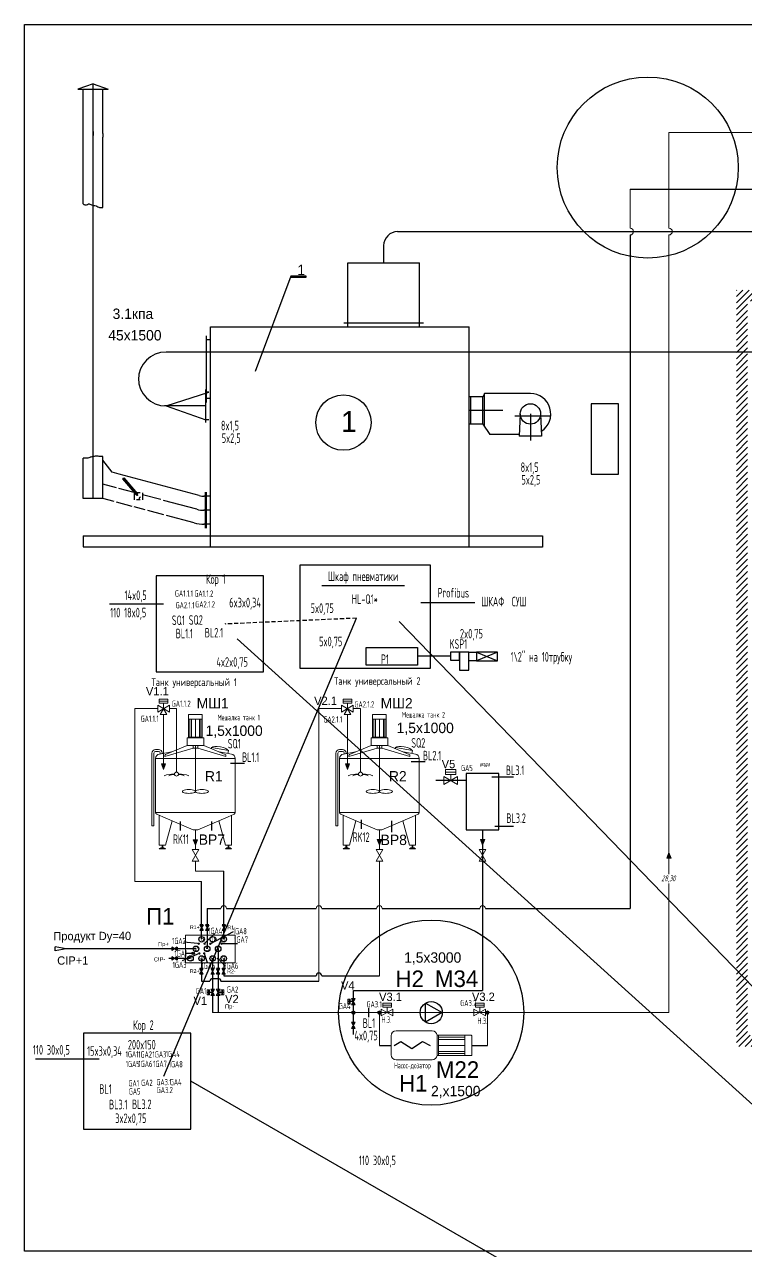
# Model space of a CAD drawing. Header units: millimetres. Extents: x 294 to 6216, y -3442 to 2720.
# Drawn here: x 294 to 1598, y -2220 to -5 of the extents above; entities that cross this region are included whole.
import ezdxf

# ---------------------------------------------------------------- set-up
doc = ezdxf.new("R2010")
doc.units = ezdxf.units.MM
doc.header["$LTSCALE"] = 15
doc.linetypes.add('HIDDENX2', pattern=[0.75, 0.5, -0.25])
for name, color, linetype in [('CIP 1', 3, 'Continuous'), ('CIP 2', 4, 'Continuous'), ('CIP2', 4, 'Continuous'), ('ШТРИХОВАЯ Х2', 7, 'HIDDENX2')]:
    doc.layers.add(name, color=color, linetype=linetype)
doc.layers.add('Продукт', color=33, linetype='Continuous', lineweight=30)
doc.styles.add('34', font='gost.shx', dxfattribs={"width": 0.75, "oblique": 15, "height": 3.5})

msp = doc.modelspace()

# ---------------------------------------------------------------- hatches: boundary and pattern name
at = {"linetype": 'Continuous'}
h = msp.add_hatch(dxfattribs=at)
h.set_pattern_fill('LINE', color=256, scale=2.5, angle=45, style=0)
h.set_pattern_definition([(45, (-886.093, -2501.575), (-5.61266, 5.61266), [])])
h.paths.add_polyline_path([(2211.383, -484.425), (1627.714, -484.425), (1627.714, -504.425), (2191.383, -504.425), (2191.383, -544.709), (2211.383, -544.622)])
h.paths.add_polyline_path([(1599.457, -504.425), (1627.714, -504.425), (1627.714, -484.425), (1579.457, -484.425), (1579.457, -596.328), (1599.457, -596.328)])
h.paths.add_polyline_path([(1599.457, -596.328), (1579.457, -596.328), (1579.457, -1850.167), (2211.383, -1850.167), (2211.383, -656.276), (2191.383, -656.276), (2191.383, -1829.911), (1599.457, -1829.911)])
at = {"lineweight": 13}
for color, points in [(7, [(541.299, -1339.914), (548.923, -1339.914), (545.111, -1350.074)]), (7, [(873.46, -1339.914), (881.084, -1339.914), (877.272, -1350.074)]), (7, [(598.949, -1476.851), (606.573, -1476.851), (602.76, -1487.011)]), (7, [(931.11, -1476.846), (938.734, -1476.846), (934.921, -1487.006)]), (7, [(1117.397, -1476.846), (1125.022, -1476.846), (1121.209, -1487.006)]), (256, [(1461.697, -1510.527), (1453.675, -1510.527), (1457.687, -1499.836)])]:
    msp.add_hatch(color=color, dxfattribs=at).paths.add_polyline_path(points)
h = msp.add_hatch(color=256)
h.dxf.hatch_style = 1
h.paths.add_polyline_path([(600.874, -1682.251, 1), (596.469, -1682.251, 1)])
h = msp.add_hatch(color=256)
h.dxf.hatch_style = 1
h.paths.add_polyline_path([(610.939, -1664.696, 1), (606.534, -1664.696, 1)])
h = msp.add_hatch(color=256)
h.dxf.hatch_style = 1
h.paths.add_polyline_path([(612.037, -1682.251, 1), (607.632, -1682.251, 1)])
h = msp.add_hatch(color=256)
h.dxf.hatch_style = 1
h.paths.add_polyline_path([(620.821, -1682.251, 1), (616.415, -1682.251, 1)])
h = msp.add_hatch(color=256)
h.dxf.hatch_style = 1
h.paths.add_polyline_path([(621.553, -1664.696, 1), (617.147, -1664.696, 1)])
h = msp.add_hatch(color=1)
h.dxf.hatch_style = 1
h.paths.add_polyline_path([(631.837, -1664.919, 1), (627.432, -1664.919, 1)])
h = msp.add_hatch(color=256)
h.dxf.hatch_style = 1
h.paths.add_polyline_path([(652.112, -1664.696, 1), (647.707, -1664.696, 1)])
h = msp.add_hatch(color=256)
h.dxf.hatch_style = 1
h.paths.add_polyline_path([(646.084, -1691.578, 1), (641.679, -1691.578, 1)])
h = msp.add_hatch(color=7, dxfattribs=at)
edge = h.paths.add_edge_path()
edge.add_arc((888.013, -1789.154), 3.268, 180, 185)
edge.add_spline(control_points=[(884.758, -1789.439), (886.925, -1789.439), (889.096, -1789.439), (891.268, -1789.439)], knot_values=[0.46190387, 0.46190387, 0.46190387, 0.46190387, 0.47149303, 0.47149303, 0.47149303, 0.47149303], degree=3, periodic=0)
edge.add_arc((888.013, -1789.154), 3.268, 355, 360)
edge.add_arc((888.013, -1789.154), 3.268, 0, 180)
edge = h.paths.add_edge_path()
edge.add_spline(control_points=[(891.268, -1789.439), (889.096, -1789.439), (886.925, -1789.439), (884.758, -1789.439)], knot_values=[0.46190387, 0.46190387, 0.46190387, 0.46190387, 0.47149303, 0.47149303, 0.47149303, 0.47149303], degree=3, periodic=0)
edge.add_arc((888.013, -1789.154), 3.268, 185, 355)
h = msp.add_hatch(color=7, dxfattribs=at)
edge = h.paths.add_edge_path()
edge.add_arc((934.941, -1789.187), 3.268, 180, 185)
edge.add_spline(control_points=[(931.685, -1789.472), (933.853, -1789.472), (936.023, -1789.472), (938.196, -1789.472)], knot_values=[0.46190387, 0.46190387, 0.46190387, 0.46190387, 0.47149303, 0.47149303, 0.47149303, 0.47149303], degree=3, periodic=0)
edge.add_arc((934.941, -1789.187), 3.268, 355, 360)
edge.add_arc((934.941, -1789.187), 3.268, 0, 180)
edge = h.paths.add_edge_path()
edge.add_spline(control_points=[(938.196, -1789.472), (936.023, -1789.472), (933.853, -1789.472), (931.685, -1789.472)], knot_values=[0.46190387, 0.46190387, 0.46190387, 0.46190387, 0.47149303, 0.47149303, 0.47149303, 0.47149303], degree=3, periodic=0)
edge.add_arc((934.941, -1789.187), 3.268, 185, 355)
h = msp.add_hatch(color=7, dxfattribs=at)
edge = h.paths.add_edge_path()
edge.add_arc((1129.887, -1789.188), 3.268, 180, 185)
edge.add_spline(control_points=[(1126.632, -1789.472), (1128.799, -1789.472), (1130.97, -1789.472), (1133.142, -1789.472)], knot_values=[0.46190387, 0.46190387, 0.46190387, 0.46190387, 0.47149303, 0.47149303, 0.47149303, 0.47149303], degree=3, periodic=0)
edge.add_arc((1129.887, -1789.188), 3.268, 355, 360)
edge.add_arc((1129.887, -1789.188), 3.268, 0, 180)
edge = h.paths.add_edge_path()
edge.add_spline(control_points=[(1133.142, -1789.472), (1130.97, -1789.472), (1128.799, -1789.472), (1126.632, -1789.472)], knot_values=[0.46190387, 0.46190387, 0.46190387, 0.46190387, 0.47149303, 0.47149303, 0.47149303, 0.47149303], degree=3, periodic=0)
edge.add_arc((1129.887, -1789.188), 3.268, 185, 355)

# ---------------------------------------------------------------- linework, layer by layer
for p, q in [((417.838, -111.748), (390.338, -121.87)), ((390.338, -121.87), (445.338, -121.87)), ((400.338, -205.448), (400.338, -121.87)), ((417.838, -111.748), (445.338, -121.87)), ((417.838, -198.161), (417.838, -111.748)), ((417.838, -580.655), (417.838, -124.625)), ((435.338, -201.99), (435.338, -121.87)), ((417.838, -198.161), (417.838, -205.412)), ((400.338, -328.75), (400.338, -205.448)), ((417.838, -331.39), (417.838, -205.412)), ((435.338, -201.99), (435.338, -208.38)), ((435.338, -335.219), (435.338, -208.38)), ((877.661, -435.167), (1007.598, -435.167)), ((877.661, -550.667), (877.661, -435.167)), ((1007.598, -550.667), (1007.598, -435.167)), ((629.913, -550.667), (1097.111, -550.667)), ((629.913, -948.42), (629.913, -550.667)), ((870.442, -543.448), (1014.817, -543.448)), ((1007.598, -550.667), (1007.598, -550.667)), ((1007.598, -550.667), (1007.598, -550.667)), ((1097.111, -948.42), (1097.111, -550.577)), ((622.694, -687.37), (622.694, -566.837)), ((629.913, -574.056), (622.694, -574.056)), ((417.838, -860.624), (417.838, -580.655)), ((621.738, -723.707), (621.738, -663.707)), ((549.738, -693.707), (626.738, -668.707)), ((626.738, -668.707), (621.738, -668.707)), ((629.913, -680.171), (622.694, -680.171)), ((1121.654, -677.428), (1097.111, -677.428)), ((1100.178, -726.516), (1100.178, -677.428)), ((1124.722, -671.292), (1121.654, -677.428)), ((1121.654, -726.516), (1121.654, -677.428)), ((1124.722, -731.036), (1124.722, -671.292)), ((1207.557, -671.292), (1124.722, -671.292)), ((621.738, -693.707), (546.738, -693.707)), ((549.738, -693.707), (621.738, -718.707)), ((1157.582, -701.972), (1097.111, -701.972)), ((1189.15, -708.108), (1187.395, -747.991)), ((1207.557, -708.108), (1207.557, -756.267)), ((1225.965, -708.108), (1227.72, -747.991)), ((626.738, -718.707), (621.738, -718.707)), ((1121.654, -726.516), (1097.111, -726.516)), ((1121.654, -726.516), (1134.148, -744.923)), ((1243.964, -712.207), (1179.751, -712.207)), ((1187.53, -744.923), (1134.148, -744.923)), ((1227.72, -747.991), (1187.395, -747.991)), ((400.338, -860.624), (400.338, -787.993)), ((435.338, -860.624), (435.338, -785.061)), ((452.242, -813.388), (435.338, -791.358)), ((464.938, -816.789), (452.242, -813.388)), ((609.591, -855.549), (464.938, -816.789)), ((460.409, -841.459), (435.338, -834.741)), ((471.153, -825.509), (495.671, -854.327)), ((471.328, -823.347), (498.732, -855.558)), ((473.489, -823.521), (498.007, -852.34)), ((455.88, -866.128), (435.338, -860.624)), ((492.288, -850.001), (464.524, -842.561)), ((492.288, -850.001), (492.288, -863.131)), ((503.161, -850.351), (496.315, -850.351)), ((503.161, -863.131), (496.315, -863.131)), ((507.188, -850.351), (507.188, -863.131)), ((540.401, -862.893), (507.188, -853.993)), ((629.913, -856.742), (618.236, -856.742)), ((629.913, -856.742), (618.236, -856.742)), ((626.738, -856.742), (618.65, -856.742)), ((620.959, -914.492), (620.959, -849.523)), ((622.694, -914.492), (622.694, -849.523)), ((488.833, -874.958), (459.994, -867.231)), ((511.867, -881.13), (492.113, -875.837)), ((545.631, -890.177), (517.083, -882.528)), ((605.062, -880.219), (545.152, -864.166)), ((629.913, -882.007), (618.236, -882.007)), ((626.738, -882.007), (618.65, -882.007)), ((600.533, -904.888), (550.382, -891.45)), ((629.913, -907.273), (618.236, -907.273)), ((626.738, -907.273), (618.65, -907.273)), ((1229.443, -928.007), (1229.443, -948.411)), ((665.794, -1338.672), (691.076, -1338.672)), ((992.348, -1335.734), (1017.63, -1335.734)), ((1091.838, -1370.187), (1036.593, -1370.187)), ((1138.085, -1363.559), (1177.216, -1363.559)), ((1121.209, -1459.082), (1121.209, -1749.515)), ((1143.373, -1452.338), (1177.216, -1452.338)), ((629.59, -1665.063), (671.721, -1642.404)), ((888.013, -1789.154), (888.013, -1749.515)), ((888.013, -1749.515), (1121.209, -1749.515)), ((888.013, -1828.794), (888.013, -1789.154))]:
    msp.add_line(p, q)
at = {"color": 1, "lineweight": 13}
for p, q in [((1457.687, -199.63), (1457.686, -372.771)), ((1457.687, -199.655), (2126.293, -199.659)), ((1387.594, -372.771), (1387.594, -301.914)), ((1054.545, -1358.977), (1054.545, -1350.424)), ((1072.667, -1350.424), (1054.545, -1350.424)), ((1054.545, -1358.977), (1054.545, -1350.424)), ((1072.667, -1358.977), (1072.667, -1350.424)), ((1076.049, -1377.299), (1051.162, -1363.076)), ((1076.049, -1363.076), (1051.162, -1377.299)), ((1051.162, -1363.076), (1051.162, -1377.299)), ((1072.667, -1354.701), (1054.545, -1354.701)), ((1072.667, -1358.977), (1054.545, -1358.977)), ((1063.606, -1370.187), (1063.606, -1358.977)), ((1076.049, -1363.076), (1076.049, -1377.299)), ((882.408, -1764.89), (878.131, -1764.89)), ((878.131, -1764.89), (878.131, -1773.951)), ((880.27, -1764.89), (880.27, -1773.951)), ((882.408, -1764.89), (882.408, -1773.951)), ((891.39, -1775.184), (884.636, -1763.486)), ((884.636, -1775.184), (891.39, -1763.486)), ((884.636, -1763.486), (891.39, -1763.486)), ((940.84, -1779.386), (940.84, -1771.932)), ((956.632, -1771.932), (940.84, -1771.932)), ((956.632, -1779.386), (956.632, -1771.932)), ((1108.196, -1779.386), (1108.196, -1771.932)), ((1123.988, -1771.932), (1108.196, -1771.932)), ((1123.988, -1779.386), (1123.988, -1771.932)), ((882.408, -1773.951), (878.131, -1773.951)), ((884.636, -1775.184), (891.39, -1775.184)), ((959.264, -1783.076), (938.208, -1795.233)), ((959.264, -1795.233), (938.208, -1783.076)), ((938.208, -1795.233), (938.208, -1783.076)), ((956.632, -1775.659), (940.84, -1775.659)), ((956.632, -1779.386), (940.84, -1779.386)), ((948.736, -1789.154), (948.736, -1779.386)), ((959.264, -1795.233), (959.264, -1783.076)), ((1126.62, -1783.076), (1105.564, -1795.233)), ((1126.62, -1795.233), (1105.564, -1783.076)), ((1105.564, -1795.233), (1105.564, -1783.076)), ((1123.988, -1775.659), (1108.196, -1775.659)), ((1123.988, -1779.386), (1108.196, -1779.386)), ((1116.092, -1789.154), (1116.092, -1779.386)), ((1126.62, -1795.233), (1126.62, -1783.076)), ((1129.887, -1848.431), (1129.887, -1789.155)), ((1030.287, -1822.083), (965.14, -1822.083)), ((1039.327, -1829.982), (1039.327, -1866.89)), ((1100.613, -1829.982), (1039.327, -1829.982)), ((1041.787, -1829.982), (1041.787, -1866.879)), ((1041.787, -1833.671), (1089.343, -1833.671)), ((1041.787, -1837.771), (1089.343, -1837.771)), ((1089.343, -1848.43), (1041.787, -1848.43)), ((1041.787, -1859.089), (1089.343, -1859.089)), ((1100.613, -1866.879), (1039.327, -1866.879)), ((1041.787, -1863.189), (1089.343, -1863.189))]:
    msp.add_line(p, q, dxfattribs=at)
at = {"color": 1, "linetype": 'Continuous'}
for p, q in [((1387.594, -301.914), (2399.034, -301.914)), ((888.013, -1769.335), (878.131, -1769.335))]:
    msp.add_line(p, q, dxfattribs=at)
at = {"linetype": 'Continuous'}
for p, q in [((967.629, -378.858), (2349.786, -378.858)), ((1387.594, -384.88), (1387.594, -1601.041)), ((942.629, -403.858), (942.629, -435.167)), ((775.29, -459.422), (710.753, -631.165)), ((1669.375, -596.328), (549.738, -596.328)), ((435.338, -860.624), (400.338, -860.624)), ((400.338, -928.007), (400.338, -948.007)), ((400.338, -928.007), (1229.443, -928.007)), ((400.338, -948.007), (1229.443, -948.007)), ((623.881, -1601.041), (648.881, -1601.041)), ((658.881, -1601.041), (820.748, -1601.041)), ((830.748, -1601.041), (929.941, -1601.041)), ((939.941, -1601.041), (1116.209, -1601.041)), ((1126.209, -1601.041), (1387.594, -1601.041)), ((633.881, -1752.56), (623.999, -1752.56)), ((653.763, -1752.56), (643.881, -1752.56))]:
    msp.add_line(p, q, dxfattribs=at)
at = {"lineweight": 13}
for p, q in [((1457.686, -384.88), (1457.686, -1538.993)), ((1457.687, -1499.836), (1453.675, -1510.527)), ((1453.675, -1510.527), (1457.685, -1499.839)), ((1461.697, -1510.527), (1457.687, -1499.836)), ((1461.697, -1510.527), (1457.688, -1499.839)), ((1453.675, -1510.527), (1461.697, -1510.527)), ((1457.686, -1556.271), (1457.686, -1789.154))]:
    msp.add_line(p, q, dxfattribs=at)
at = {"color": 1}
for p, q in [((830.901, -1017.936), (980.402, -1017.936)), ((447.898, -1051.182), (545.263, -1051.182)), ((1009.739, -1048.438), (1107.105, -1048.438)), ((545.881, -1903.913), (893.621, -1076.939)), ((1063.497, -1145.321), (1003.83, -1145.321)), ((1147.989, -1138.153), (1109.946, -1153.709)), ((1109.946, -1138.153), (1147.989, -1153.709)), ((575.001, -1443.987), (575.001, -1460.157)), ((631.757, -1443.987), (631.757, -1460.157)), ((902.169, -1441.305), (902.169, -1457.475)), ((956.645, -1442.543), (956.645, -1463.16)), ((619.291, -1664.63), (637.555, -1646.208)), ((609.725, -1682.196), (578.952, -1695.868)), ((606.655, -1664.372), (581.829, -1661.834)), ((596.469, -1682.251), (584.671, -1682.251)), ((618.54, -1682.34), (623.951, -1698.627)), ((649.958, -1664.51), (678.522, -1664.51)), ((656.237, -1705.389), (643.881, -1691.401)), ((915.308, -1781.086), (915.308, -1797.223)), ((961.77, -1848.333), (973.473, -1841.577)), ((973.473, -1841.577), (993.329, -1854.036)), ((993.329, -1854.036), (1012.737, -1841.598)), ((1012.737, -1841.598), (1026.514, -1848.453)), ((1101.642, -1848.43), (1129.887, -1848.431)), ((314.284, -1872.764), (429.112, -1872.764))]:
    msp.add_line(p, q, dxfattribs=at)
at = {"color": 6}
for q in [(970.9, -1082.819), (678.158, -1113.902), (594.449, -1913.138)]:
    msp.add_line((3251.961, -3441.927), q, dxfattribs=at)
at = {"color": 7, "lineweight": 13}
for p, q in [((534.619, -1240.286), (493.587, -1240.286)), ((493.587, -1240.286), (493.587, -1552.418)), ((555.675, -1234.207), (534.619, -1246.364)), ((555.675, -1246.364), (534.619, -1234.207)), ((534.619, -1246.364), (534.619, -1234.207)), ((537.251, -1230.517), (537.251, -1223.063)), ((553.043, -1223.063), (537.251, -1223.063)), ((553.043, -1226.79), (537.251, -1226.79)), ((553.043, -1230.517), (537.251, -1230.517)), ((539.033, -1250.834), (545.111, -1240.306)), ((551.189, -1250.834), (545.111, -1240.306)), ((545.147, -1240.286), (545.147, -1230.517)), ((553.043, -1230.517), (553.043, -1223.063)), ((555.675, -1246.364), (555.675, -1234.207)), ((568.597, -1240.286), (555.814, -1240.286)), ((568.597, -1354.835), (568.597, -1240.286)), ((866.78, -1240.286), (825.748, -1240.286)), ((825.748, -1240.286), (825.748, -1552.418)), ((887.836, -1234.207), (866.78, -1246.364)), ((887.836, -1246.364), (866.78, -1234.207)), ((866.78, -1246.364), (866.78, -1234.207)), ((869.412, -1230.517), (869.412, -1223.063)), ((885.204, -1223.063), (869.412, -1223.063)), ((885.204, -1226.79), (869.412, -1226.79)), ((885.204, -1230.517), (869.412, -1230.517)), ((871.194, -1250.834), (877.272, -1240.306)), ((883.35, -1250.834), (877.272, -1240.306)), ((877.308, -1240.286), (877.308, -1230.517)), ((885.204, -1230.517), (885.204, -1223.063)), ((887.836, -1246.364), (887.836, -1234.207)), ((900.758, -1240.286), (887.975, -1240.286)), ((900.758, -1354.835), (900.758, -1240.286)), ((551.189, -1250.834), (539.033, -1250.834)), ((545.111, -1339.914), (545.111, -1250.834)), ((590.294, -1251.817), (590.294, -1293.232)), ((590.294, -1259.433), (615.228, -1259.433)), ((590.989, -1251.122), (614.533, -1251.122)), ((592.787, -1291.57), (592.787, -1259.433)), ((595.558, -1291.57), (595.558, -1259.433)), ((602.761, -1259.433), (602.761, -1291.57)), ((609.964, -1291.57), (609.964, -1259.433)), ((612.734, -1291.57), (612.734, -1259.433)), ((615.228, -1251.817), (615.228, -1293.232)), ((883.35, -1250.834), (871.194, -1250.834)), ((877.272, -1339.914), (877.272, -1250.834)), ((922.455, -1251.817), (922.455, -1293.232)), ((922.455, -1259.433), (947.389, -1259.433)), ((923.15, -1251.122), (946.694, -1251.122)), ((924.948, -1291.57), (924.948, -1259.433)), ((927.719, -1291.57), (927.719, -1259.433)), ((934.922, -1259.433), (934.922, -1291.57)), ((942.125, -1291.57), (942.125, -1259.433)), ((944.895, -1291.57), (944.895, -1259.433)), ((947.389, -1251.817), (947.389, -1293.232)), ((548.995, -1322.815), (587.823, -1306.602)), ((587.823, -1306.602), (587.823, -1293.232)), ((587.823, -1293.232), (602.761, -1293.232)), ((587.823, -1306.602), (598.566, -1306.602)), ((590.294, -1291.57), (615.228, -1291.57)), ((598.566, -1306.602), (602.761, -1306.602)), ((598.566, -1306.602), (598.566, -1311.562)), ((617.698, -1293.232), (602.761, -1293.232)), ((606.956, -1306.602), (602.761, -1306.602)), ((602.761, -1306.602), (602.761, -1389.703)), ((617.698, -1306.602), (606.956, -1306.602)), ((606.956, -1306.602), (606.956, -1311.562)), ((617.698, -1306.602), (617.698, -1293.232)), ((656.527, -1322.815), (617.698, -1306.602)), ((881.156, -1322.815), (919.984, -1306.602)), ((919.984, -1306.602), (919.984, -1293.232)), ((919.984, -1293.232), (934.922, -1293.232)), ((919.984, -1306.602), (930.727, -1306.602)), ((922.455, -1291.57), (947.389, -1291.57)), ((930.727, -1306.602), (934.922, -1306.602)), ((930.727, -1306.602), (930.727, -1311.562)), ((949.859, -1293.232), (934.922, -1293.232)), ((939.116, -1306.602), (934.922, -1306.602)), ((934.922, -1306.602), (934.922, -1389.703)), ((949.859, -1306.602), (939.116, -1306.602)), ((939.116, -1306.602), (939.116, -1311.562)), ((949.859, -1306.602), (949.859, -1293.232)), ((988.688, -1322.815), (949.859, -1306.602)), ((524.266, -1320.711), (524.266, -1452.024)), ((527.691, -1320.711), (527.691, -1452.024)), ((530.971, -1314.006), (536.032, -1314.006)), ((530.971, -1317.431), (536.032, -1317.431)), ((537.712, -1322.292), (559.41, -1318.466)), ((539.311, -1320.711), (539.311, -1322.01)), ((542.723, -1321.408), (542.723, -1320.285)), ((547.766, -1326.441), (547.604, -1325.24)), ((547.766, -1326.441), (598.566, -1311.562)), ((598.566, -1311.562), (606.956, -1311.562)), ((657.756, -1326.441), (606.956, -1311.562)), ((631.527, -1310.488), (631.601, -1310.076)), ((631.527, -1310.488), (631.905, -1310.555)), ((631.905, -1310.555), (631.577, -1312.397)), ((631.601, -1310.076), (631.979, -1310.143)), ((631.905, -1310.555), (662.717, -1316.05)), ((631.979, -1310.143), (662.791, -1315.639)), ((667.809, -1322.292), (646.111, -1318.466)), ((657.756, -1326.441), (657.918, -1325.24)), ((662.339, -1315.983), (661.416, -1321.16)), ((662.791, -1315.639), (662.717, -1316.05)), ((856.427, -1320.711), (856.427, -1452.024)), ((859.852, -1320.711), (859.852, -1452.024)), ((863.132, -1314.006), (868.193, -1314.006)), ((863.132, -1317.431), (868.193, -1317.431)), ((869.873, -1322.292), (891.571, -1318.466)), ((871.472, -1320.711), (871.472, -1322.01)), ((874.884, -1321.408), (874.884, -1320.285)), ((879.927, -1326.441), (879.765, -1325.24)), ((879.927, -1326.441), (930.727, -1311.562)), ((930.727, -1311.562), (939.116, -1311.562)), ((989.917, -1326.441), (939.116, -1311.562)), ((963.688, -1310.488), (963.762, -1310.076)), ((963.688, -1310.488), (964.066, -1310.555)), ((964.066, -1310.555), (963.738, -1312.397)), ((963.762, -1310.076), (964.14, -1310.143)), ((964.066, -1310.555), (994.878, -1316.05)), ((964.14, -1310.143), (994.952, -1315.639)), ((999.97, -1322.292), (978.272, -1318.466)), ((989.917, -1326.441), (990.079, -1325.24)), ((994.5, -1315.983), (993.577, -1321.16)), ((994.952, -1315.639), (994.878, -1316.05)), ((530.937, -1330.367), (674.585, -1330.367)), ((530.937, -1330.367), (530.937, -1427.787)), ((541.299, -1339.914), (545.11, -1350.072)), ((541.299, -1339.914), (545.111, -1350.074)), ((548.923, -1339.914), (541.299, -1339.914)), ((545.111, -1350.074), (548.923, -1339.914)), ((548.923, -1339.914), (545.112, -1350.072)), ((674.585, -1330.367), (674.585, -1427.787)), ((863.098, -1330.367), (1006.746, -1330.367)), ((863.098, -1330.367), (863.098, -1427.787)), ((873.46, -1339.914), (877.271, -1350.072)), ((873.46, -1339.914), (877.272, -1350.074)), ((881.084, -1339.914), (873.46, -1339.914)), ((877.272, -1350.074), (881.084, -1339.914)), ((881.084, -1339.914), (877.273, -1350.072)), ((1006.746, -1330.367), (1006.746, -1427.787)), ((530.937, -1427.787), (674.585, -1427.787)), ((532.921, -1430.8), (543.869, -1435.506)), ((537.403, -1432.726), (537.403, -1486.705)), ((598.566, -1459.023), (543.869, -1435.506)), ((606.956, -1459.023), (661.653, -1435.506)), ((672.6, -1430.8), (661.653, -1435.506)), ((668.119, -1432.726), (668.119, -1486.705)), ((863.098, -1427.787), (1006.746, -1427.787)), ((865.082, -1430.8), (876.03, -1435.506)), ((869.564, -1432.726), (869.564, -1486.705)), ((930.727, -1459.023), (876.03, -1435.506)), ((939.116, -1459.023), (993.814, -1435.506)), ((1004.761, -1430.8), (993.814, -1435.506)), ((1000.28, -1432.726), (1000.28, -1486.705)), ((524.266, -1452.024), (527.691, -1452.024)), ((548.703, -1486.705), (560.505, -1442.659)), ((598.566, -1459.023), (606.956, -1459.023)), ((602.761, -1459.023), (602.761, -1494.669)), ((656.819, -1486.705), (645.017, -1442.659)), ((856.427, -1452.024), (859.852, -1452.024)), ((880.864, -1486.705), (892.666, -1442.659)), ((930.727, -1459.023), (939.116, -1459.023)), ((934.922, -1459.023), (934.922, -1494.669)), ((988.98, -1486.705), (977.177, -1442.659)), ((606.573, -1476.851), (598.949, -1476.851)), ((598.949, -1476.851), (602.76, -1487.009)), ((598.949, -1476.851), (602.76, -1487.011)), ((602.76, -1487.011), (606.573, -1476.851)), ((606.573, -1476.851), (602.762, -1487.009)), ((938.734, -1476.846), (931.11, -1476.846)), ((931.11, -1476.846), (934.921, -1487.004)), ((931.11, -1476.846), (934.921, -1487.006)), ((934.921, -1487.006), (938.734, -1476.846)), ((938.734, -1476.846), (934.923, -1487.004)), ((1125.022, -1476.846), (1117.397, -1476.846)), ((1117.397, -1476.846), (1121.208, -1487.004)), ((1117.397, -1476.846), (1121.209, -1487.006)), ((1121.209, -1487.006), (1125.022, -1476.846)), ((1125.022, -1476.846), (1121.211, -1487.004)), ((537.403, -1486.705), (548.703, -1486.705)), ((537.403, -1493.454), (548.703, -1493.454)), ((542.417, -1486.705), (542.417, -1491.568)), ((543.689, -1486.705), (542.417, -1486.705)), ((543.689, -1486.705), (543.689, -1491.568)), ((608.839, -1515.725), (596.682, -1494.669)), ((596.682, -1515.725), (608.839, -1494.669)), ((596.682, -1494.669), (608.839, -1494.669)), ((668.119, -1486.705), (656.819, -1486.705)), ((668.119, -1493.454), (656.819, -1493.454)), ((661.832, -1486.705), (661.832, -1491.568)), ((663.105, -1486.705), (663.105, -1491.568)), ((869.564, -1486.705), (880.864, -1486.705)), ((869.564, -1493.454), (880.864, -1493.454)), ((874.578, -1486.705), (874.578, -1491.568)), ((875.85, -1486.705), (874.578, -1486.705)), ((875.85, -1486.705), (875.85, -1491.568)), ((941, -1515.725), (928.843, -1494.669)), ((928.843, -1515.725), (941, -1494.669)), ((928.843, -1494.669), (941, -1494.669)), ((1000.28, -1486.705), (988.98, -1486.705)), ((1000.28, -1493.454), (988.98, -1493.454)), ((993.993, -1486.705), (993.993, -1491.568)), ((995.266, -1486.705), (995.266, -1491.568)), ((1127.288, -1515.725), (1115.131, -1494.669)), ((1115.131, -1515.725), (1127.288, -1494.669)), ((1115.131, -1494.669), (1127.288, -1494.669)), ((596.682, -1515.725), (608.839, -1515.725)), ((602.78, -1515.725), (602.78, -1533.452)), ((928.843, -1515.725), (941, -1515.725)), ((934.941, -1515.725), (934.941, -1722.715)), ((1115.131, -1515.725), (1127.288, -1515.725)), ((602.78, -1533.452), (653.881, -1533.452)), ((493.587, -1552.418), (613.881, -1552.418)), ((825.748, -1732.491), (825.748, -1552.418)), ((628.276, -1748.115), (623.999, -1748.115)), ((623.999, -1748.115), (623.999, -1757.176)), ((626.138, -1748.115), (626.138, -1757.176)), ((628.276, -1748.115), (628.276, -1757.176)), ((637.258, -1758.409), (630.504, -1746.711)), ((630.504, -1758.409), (637.258, -1746.711)), ((630.504, -1746.711), (637.258, -1746.711)), ((647.258, -1758.409), (640.504, -1746.711)), ((640.504, -1758.409), (647.258, -1746.711)), ((640.504, -1746.711), (647.258, -1746.711)), ((653.763, -1748.115), (649.486, -1748.115)), ((649.486, -1748.115), (649.486, -1757.176)), ((651.625, -1748.115), (651.625, -1757.176)), ((653.763, -1748.115), (653.763, -1757.176)), ((628.276, -1757.176), (623.999, -1757.176)), ((630.504, -1758.409), (637.258, -1758.409)), ((640.504, -1758.409), (647.258, -1758.409)), ((653.763, -1757.176), (649.486, -1757.176)), ((633.881, -1789.154), (1042.398, -1789.154)), ((934.941, -1789.154), (995.732, -1789.154)), ((934.941, -1848.43), (934.941, -1789.154)), ((1168.685, -1789.154), (1042.398, -1789.154)), ((1085.656, -1789.154), (1057.268, -1789.154)), ((1275.121, -1789.154), (1168.685, -1789.154)), ((1371.557, -1789.154), (1275.121, -1789.154)), ((891.39, -1818), (884.636, -1806.302)), ((884.636, -1818), (891.39, -1806.302)), ((884.636, -1806.302), (891.39, -1806.302)), ((884.636, -1818), (891.39, -1818)), ((956.1, -1831.123), (956.1, -1848.184)), ((1089.343, -1829.982), (1089.343, -1866.879)), ((1101.642, -1831.01), (1101.642, -1865.85)), ((956.1, -1865.244), (956.1, -1848.184)), ((1030.287, -1874.284), (965.14, -1874.284)), ((1023.138, -1874.284), (972.289, -1874.284))]:
    msp.add_line(p, q, dxfattribs=at)
at = {"color": 7}
msp.add_line((934.941, -1848.43), (956.1, -1848.43), dxfattribs=at)
at = {"linetype": 'Continuous'}
msp.add_lwpolyline([(6216.337, -2220.18), (294.222, -2220.18), (294.222, -4.935), (6216.337, -4.935)], close=True, dxfattribs=at)
at = {"linetype": 'Continuous', "lineweight": 30}
msp.add_lwpolyline([(775.29, -460.951), (802.835, -460.951), (802.835, -459.422), (775.29, -459.422)], close=True, dxfattribs=at)
at = {"color": 3}
msp.add_lwpolyline([(1317.563, -817.145), (1366.495, -817.145), (1366.495, -689.609), (1317.563, -689.609)], close=True, dxfattribs=at)
for points in [[(791.4, -1167.058), (1026.9, -1167.058), (1026.9, -981.257), (791.4, -981.257)], [(1091.838, -1459.082), (1150.581, -1459.082), (1150.581, -1357.336), (1091.838, -1357.336)]]:
    msp.add_lwpolyline(points, close=True)
at = {"color": 1}
for points in [[(532.134, -1173.957), (725.706, -1173.957), (725.706, -1000.697), (532.134, -1000.697)], [(910.998, -1129.56), (1003.755, -1129.56), (1003.755, -1161.869), (910.998, -1161.869)], [(1079.726, -1138.051), (1063.497, -1138.051), (1063.497, -1152.591), (1079.726, -1152.591)], [(1079.726, -1171.045), (1096.515, -1171.045), (1096.515, -1138.051), (1079.726, -1138.051)], [(1096.515, -1138.051), (1109.946, -1138.051), (1109.946, -1153.709), (1096.515, -1153.709)], [(1109.946, -1153.709), (1147.989, -1153.709), (1147.989, -1138.153), (1109.946, -1138.153)], [(400.877, -1999.768), (594.449, -1999.768), (594.449, -1826.509), (400.877, -1826.509)]]:
    msp.add_lwpolyline(points, close=True, dxfattribs=at)
at = {"linetype": 'Continuous', "lineweight": 15}
msp.add_lwpolyline([(584.671, -1699.379), (674.671, -1699.379), (674.671, -1649.379), (584.671, -1649.379)], close=True, dxfattribs=at)
at = {"color": 1}
for centre, radius in [((1419.469, -263.247), 163.498), ((1028.443, -1789.154), 167.1)]:
    msp.add_circle(centre, radius, dxfattribs=at)
at = {"linetype": 'Continuous'}
msp.add_circle((870.053, -723.674), 50, dxfattribs=at)
for centre, radius in [((1207.557, -708.108), 18.408), ((598.672, -1682.251), 2.203)]:
    msp.add_circle(centre, radius)
at = {"color": 7, "lineweight": 13}
for centre, radius in [((568.602, -1358.476), 3.641), ((900.763, -1358.476), 3.641), ((888.013, -1789.154), 3.268), ((934.941, -1789.187), 3.268), ((1129.887, -1789.188), 3.268)]:
    msp.add_circle(centre, radius, dxfattribs=at)
at = {"lineweight": 13}
for centre in [(1387.594, -378.825), (1457.686, -378.825)]:
    msp.add_arc(centre, 6.055, 270, 90, dxfattribs=at)
for centre, radius, start, end in [((967.629, -403.858), 25, 90, 180), ((1207.557, -708.108), 36.816, 302.486681, 90), ((496.839, -853.333), 1.534, 220.390182, 40.390182), ((502.638, -860.149), 1.534, 40.390182, 220.390182), ((618.65, -821.742), 35, 255, 270), ((618.65, -829.507), 52.5, 255, 270), ((618.65, -837.273), 70, 255, 270)]:
    msp.add_arc(centre, radius, start, end)
at = {"linetype": 'Continuous'}
for centre, start, end in [((549.738, -646.328), 90, 180), ((549.738, -643.707), 180, 270)]:
    msp.add_arc(centre, 50, start, end, dxfattribs=at)
at = {"color": 7, "lineweight": 13}
for centre, radius, start, end in [((590.989, -1251.817), 0.695, 90, 180), ((614.533, -1251.817), 0.695, 0, 90), ((923.15, -1251.817), 0.695, 90, 180), ((946.694, -1251.817), 0.695, 0, 90), ((530.971, -1320.711), 6.705, 90, 180), ((530.971, -1320.711), 3.28, 90, 180), ((539.136, -1330.367), 8.199, 100, 180), ((536.032, -1320.711), 6.705, 3.635655, 90), ((536.032, -1320.711), 3.28, 0, 90), ((549.879, -1324.933), 2.296, 112.662615, 187.662615), ((655.642, -1324.933), 2.296, 352.337385, 67.337385), ((666.385, -1330.367), 8.199, 0, 80), ((863.132, -1320.711), 6.705, 90, 180), ((863.132, -1320.711), 3.28, 90, 180), ((871.297, -1330.367), 8.199, 100, 180), ((868.193, -1320.711), 6.705, 3.635655, 90), ((868.193, -1320.711), 3.28, 0, 90), ((882.04, -1324.933), 2.296, 112.662615, 187.662615), ((987.803, -1324.933), 2.296, 352.337385, 67.337385), ((998.546, -1330.367), 8.199, 0, 80), ((561.784, -1396.997), 38.639, 86.270975, 113.466766), ((567.573, -1390.337), 31.587, 96.036659, 114.024821), ((575.42, -1396.997), 38.639, 66.533234, 93.729025), ((569.631, -1390.337), 31.587, 65.975179, 83.963341), ((893.945, -1396.997), 38.639, 86.270975, 113.466766), ((899.734, -1390.337), 31.587, 96.036659, 114.024821), ((907.581, -1396.997), 38.639, 66.533234, 93.729025), ((901.792, -1390.337), 31.587, 65.975179, 83.963341), ((534.217, -1427.787), 3.28, 180, 246.734851), ((671.305, -1427.787), 3.28, 293.265149, 0), ((866.378, -1427.787), 3.28, 180, 246.734851), ((1003.466, -1427.787), 3.28, 293.265149, 0), ((1100.613, -1831.01), 1.029, 0, 90), ((965.14, -1865.244), 9.04, 180, 270), ((1100.613, -1865.85), 1.029, 270, 0)]:
    msp.add_arc(centre, radius, start, end, dxfattribs=at)
at = {"linetype": 'Continuous', "lineweight": 15}
for centre in [(653.881, -1601.041), (825.748, -1601.041), (934.941, -1601.041), (1121.209, -1601.041)]:
    msp.add_arc(centre, 5, 0, 180, dxfattribs=at)
at = {"color": 1, "lineweight": 13}
for centre, radius, start, end in [((965.14, -1831.123), 9.04, 90, 180), ((1030.222, -1831.28), 9.197, 8.115277, 89.5953), ((1030.168, -1864.916), 9.369, 270.725911, 347.835755)]:
    msp.add_arc(centre, radius, start, end, dxfattribs=at)
at = {"color": 7, "lineweight": 13}
for centre, major_axis, ratio, start_param, end_param in [((647.151, -1312.849), (14.07, -2.509), 0.24983898, 0, 3.14159265), ((979.312, -1312.849), (14.07, -2.509), 0.24983898, 0, 3.14159265), ((590.957, -1389.703), (-11.804, 0), 0.30125893, 3.14159265, 6.28318531), ((614.564, -1389.703), (-11.804, 0), 0.30125893, 3.14159265, 6.28318531), ((923.118, -1389.703), (-11.804, 0), 0.30125893, 3.14159265, 6.28318531), ((946.725, -1389.703), (-11.804, 0), 0.30125893, 3.14159265, 6.28318531), ((543.053, -1493.454), (-5.65, 0), 0.33599696, 3.14159265, 6.28318531), ((875.214, -1493.454), (-5.65, 0), 0.33599696, 3.14159265, 6.28318531)]:
    msp.add_ellipse(centre, major_axis=major_axis, ratio=ratio, start_param=start_param, end_param=end_param, dxfattribs=at)
at = {"color": 7, "lineweight": 13, "extrusion": (0, 0, -1)}
for centre, major_axis, ratio in [((590.957, -1389.703), (-11.804, 0), 0.30125893), ((614.564, -1389.703), (-11.804, 0), 0.30125893), ((923.118, -1389.703), (-11.804, 0), 0.30125893), ((946.725, -1389.703), (-11.804, 0), 0.30125893), ((662.469, -1493.454), (5.65, 0), 0.33599696), ((994.63, -1493.454), (5.65, 0), 0.33599696)]:
    msp.add_ellipse(centre, major_axis=major_axis, ratio=ratio, start_param=3.14159265, end_param=6.28318531, dxfattribs=at)
for points in [[(400.338, -328.75), (405.807, -330.598), (409.506, -328.75), (415.055, -330.598), (423.379, -332.447), (429.853, -335.219), (435.338, -335.219)], [(435.338, -785.061), (430.172, -785.061), (424.304, -784.083), (421.615, -784.328), (414.035, -786.038), (411.835, -786.771), (404.988, -788.237), (400.338, -787.993)]]:
    msp.add_spline(points, degree=3)
at = {"lineweight": 13}
msp.add_open_spline([(1457.686, -1789.154), (1421.956, -1789.154), (1371.557, -1789.154), (1371.557, -1789.154)], degree=3, dxfattribs=at)
at = {"layer": 'CIP 1', "color": 3}
msp.add_line((623.881, -1601.041), (623.881, -1674.001), dxfattribs=at)
at = {"layer": 'CIP 1', "color": 7}
for centre in [(633.881, -1656.681), (593.881, -1691.322), (593.881, -1691.322), (593.881, -1691.322)]:
    msp.add_circle(centre, 5, dxfattribs=at)
at = {"layer": 'CIP 2', "color": 7}
msp.add_lwpolyline([(1018.443, -1771.834), (1048.443, -1789.154), (1018.443, -1806.475)], close=True, dxfattribs=at)
msp.add_circle((1028.443, -1789.154), 20, dxfattribs=at)
at = {"layer": 'Продукт'}
for p, q in [((653.881, -1656.681), (653.881, -1533.452)), ((613.881, -1656.681), (613.881, -1552.418)), ((603.881, -1674.001), (369.193, -1674.001)), ((643.881, -1674.001), (643.881, -1789.154)), ((593.881, -1691.322), (554.671, -1691.322)), ((613.881, -1691.322), (613.881, -1732.491)), ((613.881, -1691.322), (613.881, -1722.715)), ((633.881, -1691.322), (633.881, -1789.154)), ((653.82, -1691.322), (653.82, -1722.715)), ((653.82, -1722.715), (820.748, -1722.715)), ((830.748, -1722.715), (934.941, -1722.715)), ((613.881, -1732.491), (628.881, -1732.491)), ((648.881, -1732.491), (825.748, -1732.491))]:
    msp.add_line(p, q, dxfattribs=at)
at = {"layer": 'Продукт', "color": 7}
for p, q in [((616.768, -1630.78), (610.994, -1630.78)), ((610.994, -1630.78), (616.768, -1640.78)), ((616.768, -1630.78), (610.994, -1640.78)), ((616.923, -1630.822), (611.15, -1630.822)), ((626.768, -1630.78), (620.994, -1630.78)), ((620.994, -1630.78), (626.768, -1640.78)), ((626.768, -1630.78), (620.994, -1640.78)), ((626.923, -1630.822), (621.15, -1630.822)), ((656.768, -1630.78), (650.994, -1630.78)), ((650.994, -1630.78), (656.768, -1640.78)), ((656.768, -1630.78), (650.994, -1640.78)), ((656.923, -1630.822), (651.15, -1630.822)), ((616.768, -1640.78), (610.994, -1640.78)), ((626.768, -1640.78), (620.994, -1640.78)), ((656.768, -1640.78), (650.994, -1640.78)), ((349.232, -1677.657), (349.232, -1670.345)), ((369.193, -1674.001), (349.232, -1670.345)), ((369.193, -1674.001), (349.232, -1677.657)), ((559.912, -1671.114), (559.912, -1676.888)), ((569.912, -1676.888), (559.912, -1671.114)), ((569.912, -1671.114), (559.912, -1676.888)), ((569.87, -1670.959), (569.87, -1676.733)), ((569.912, -1671.114), (569.912, -1676.888)), ((559.912, -1688.435), (559.912, -1694.208)), ((569.912, -1694.208), (559.912, -1688.435)), ((569.912, -1688.435), (559.912, -1694.208)), ((569.87, -1688.28), (569.87, -1694.053)), ((569.912, -1688.435), (569.912, -1694.208)), ((616.768, -1709.618), (610.994, -1709.618)), ((610.994, -1719.618), (616.768, -1709.618)), ((616.768, -1719.618), (610.994, -1709.618)), ((616.768, -1719.618), (610.994, -1719.618)), ((616.923, -1719.575), (611.15, -1719.575)), ((636.768, -1709.618), (630.994, -1709.618)), ((630.994, -1719.618), (636.768, -1709.618)), ((636.768, -1719.618), (630.994, -1709.618)), ((636.768, -1719.618), (630.994, -1719.618)), ((636.923, -1719.575), (631.15, -1719.575)), ((646.768, -1709.618), (640.994, -1709.618)), ((640.994, -1719.618), (646.768, -1709.618)), ((646.768, -1719.618), (640.994, -1709.618)), ((646.768, -1719.618), (640.994, -1719.618)), ((646.923, -1719.575), (641.15, -1719.575)), ((656.707, -1709.618), (650.934, -1709.618)), ((650.934, -1719.618), (656.707, -1709.618)), ((656.707, -1719.618), (650.934, -1709.618)), ((656.707, -1719.618), (650.934, -1719.618)), ((656.862, -1719.575), (651.089, -1719.575))]:
    msp.add_line(p, q, dxfattribs=at)
at = {"layer": 'Продукт', "linetype": 'Continuous', "lineweight": 30}
msp.add_line((633.881, -1727.491), (643.881, -1727.491), dxfattribs=at)
at = {"layer": 'Продукт', "color": 7}
for centre in [(613.881, -1656.681), (653.881, -1656.681), (603.881, -1674.001), (623.881, -1674.001), (643.881, -1674.001), (613.881, -1691.322), (633.881, -1691.322), (653.881, -1691.322)]:
    msp.add_circle(centre, 5, dxfattribs=at)
at = {"layer": 'Продукт', "linetype": 'Continuous', "lineweight": 30}
for centre, start, end in [((633.881, -1732.491), 90, 180), ((643.881, -1732.491), 0, 90), ((825.748, -1722.715), 0, 180)]:
    msp.add_arc(centre, 5, start, end, dxfattribs=at)
at = {"layer": 'ШТРИХОВАЯ Х2'}
msp.add_line((893.621, -1076.939), (655.852, -1087.443), dxfattribs=at)

# ---------------------------------------------------------------- texts
at = {"linetype": 'Continuous', "lineweight": 30}
for s, height, p in [('1', 18.75, (786.886, -457.346)), ('3.1кпа', 18.75, (453.222, -536.558)), ('45x1500', 18.75, (445.367, -575.37)), ('1', 37.5, (865.822, -740.507)), ('МШ1', 18.75, (605.042, -1239.969)), ('МШ2', 18.75, (937.203, -1239.969)), ('R1', 18.75, (619.944, -1371.685)), ('R2', 18.75, (952.105, -1371.685))]:
    msp.add_text(s, height=height, dxfattribs=at).set_placement(p)
at = {"color": 5, "lineweight": 13, "style": '34', "width": 0.7774}
for s, p in [('8x1,5', (648.834, -737.658)), ('8x1,5', (1189.914, -812.894)), ('Шкаф пневматики', (842.175, -1009.881)), ('Кор 1', (621.95, -1015.048)), ('6x3x0,34', (663.854, -1057.351)), ('110 18x0,5', (448.888, -1075.429)), ('2x0,75', (1080.444, -1113.482)), ('4x2x0,75', (640.697, -1164.636)), ('4x0,75', (889.852, -1839.101)), ('110 30x0,5', (309.447, -1865.067)), ('15x3x0,34', (407.254, -1867.119)), ('3x2x0,75', (457.983, -1988.578)), ('110 30x0,5', (898.055, -2064.613))]:
    msp.add_text(s, height=17.28, dxfattribs=at).set_placement(p)
at = {"color": 1, "lineweight": 13, "style": '34', "width": 0.7774}
for s, height, p in [('5x2,5', 17.28, (650.274, -760.378)), ('5x2,5', 17.28, (1191.354, -835.614)), ('14x0,5', 17.28, (474.867, -1044.07)), ('Profibus', 17.28, (1040.059, -1039.639)), ('5x0,75', 17.28, (810.754, -1067.437)), ('5x0,75', 17.28, (826.127, -1127.605)), ('1GA8', 11.232, (670.07, -1647.736)), ('Кор 2', 17.28, (490.242, -1820.252)), ('200x150', 17.28, (480.812, -1855.64))]:
    msp.add_text(s, height=height, dxfattribs=at).set_placement(p)
at = {"color": 6, "lineweight": 13, "style": '34', "width": 0.7774}
for s, height, p in [('GA1.1.1', 11.232, (565.757, -1037.938)), ('GA1.1.2', 11.232, (600.84, -1038.03)), ('HL-Q1*', 17.28, (885.182, -1051.071, -0.02)), ('ШКАФ  СУШ', 17.28, (1119.073, -1055.625)), ('GA2.1.1', 11.232, (567.05, -1059.116)), ('GA2.1.2', 11.232, (602.451, -1057.477)), ('SQ1', 17.28, (560.254, -1089.28)), ('SQ2', 17.28, (590.755, -1088.816)), ('BL1.1', 17.28, (567.249, -1113.213)), ('BL2.1', 17.28, (619.696, -1111.719)), ('KSP1', 17.28, (1061.696, -1132.117)), ('P1', 17.28, (937.766, -1159.568)), ('1\\2" на 10трубку', 17.28, (1171.924, -1155.385)), ('GA1.1.2', 11.232, (560.038, -1236.895)), ('GA2.1.2', 11.232, (889.958, -1238.131)), ('GA1.1.1', 11.232, (503.868, -1264.119)), ('GA2.1.1', 11.232, (833.789, -1265.355)), ('SQ1', 17.28, (661.176, -1312.211)), ('SQ2', 17.28, (992.496, -1310.745)), ('BL1.1', 17.28, (686.972, -1336.608)), ('BL2.1', 17.28, (1013.526, -1333.67)), ('GA5', 11.232, (1082.434, -1353.025)), ('BL3.1', 17.28, (1163.331, -1360.166)), ('BL3.2', 17.28, (1164.217, -1446.612)), ('RK11', 17.28, (562.175, -1484.61)), ('RK12', 17.28, (886.59, -1480.959)), ('1GA4', 11.232, (625.714, -1647.188)), ('1GA2', 11.232, (560.465, -1665.346)), ('1GA7', 11.232, (672.662, -1662.915)), ('1GA1', 11.232, (564.826, -1688.004)), ('1GA3', 11.232, (561.566, -1708.587)), ('1GA5', 11.232, (613.531, -1710.459)), ('1GA6', 11.232, (655.008, -1710.181)), ('GA1', 11.232, (603.503, -1755.688)), ('GA2', 11.232, (659.43, -1753.172)), ('GA4', 11.232, (861.585, -1782.892)), ('GA3.1', 11.232, (911.764, -1779.746)), ('GA3.2', 11.232, (1080.946, -1777.47)), ('BL1', 17.28, (904.9, -1816.678)), ('Н.З.', 11.232, (938.514, -1807.4)), ('Н.З.', 11.232, (1111.79, -1809.704)), ('1GA1', 11.232, (476.724, -1869.924)), ('1GA2', 11.232, (499.431, -1870.365)), ('1GA3', 11.232, (525.195, -1870.184)), ('1GA4', 11.232, (549.113, -1869.457)), ('1GA5', 11.232, (476.937, -1887.523)), ('1GA6', 11.232, (499.799, -1887.381)), ('1GA7', 11.232, (526.203, -1887.366)), ('1GA8', 11.232, (554.423, -1887.896)), ('BL1', 17.28, (429.283, -1935.69)), ('GA1', 11.232, (481.861, -1922.274)), ('GA5', 11.232, (482.446, -1937.119)), ('GA2', 11.232, (504.815, -1921.472)), ('GA3.1', 11.232, (532.301, -1920.236)), ('GA3.2', 11.232, (532.91, -1934.536)), ('GA4', 11.232, (556.58, -1920.306)), ('BL3.1', 17.28, (446.861, -1963.742)), ('BL3.2', 17.28, (488.3, -1963.332))]:
    msp.add_text(s, height=height, dxfattribs=at).set_placement(p)
at = {"color": 7, "lineweight": 13, "style": '34'}
for s, height, oblique, width, p in [('Танк универсальный 1', 13.66557, 359.999998, 0.9, (523.485, -1199.293)), ('Танк универсальный 2', 13.66557, 359.999998, 0.9, (853.161, -1197.223)), ('вода', 8.24, 15, 0.8, (1115.989, -1344.164))]:
    msp.add_text(s, height=height, dxfattribs=dict(at, oblique=oblique, width=width)).set_placement(p)
at = {"color": 1}
for s, p in [('V1.1', (513.354, -1216.241)), ('V2.1', (817.094, -1233.657)), ('V5', (1047.394, -1347.771)), ('V4', (865.677, -1747.569)), ('V1', (599.409, -1775.371)), ('V2', (656.31, -1772.085)), ('V3.1', (934.34, -1768.242)), ('V3.2', (1102.085, -1768.014))]:
    msp.add_text(s, height=15, dxfattribs=at).set_placement(p)
at = {"color": 7, "lineweight": 13, "style": '34', "width": 0.7774}
for s, p in [('Мешалка танк 1', (642.686, -1261.388)), ('Мешалка танк 2', (975.529, -1256.278)), ('Насос-дозатор', (961.408, -1889.764))]:
    msp.add_text(s, height=10.098, dxfattribs=at).set_placement(p)
at = {"color": 1, "linetype": 'Continuous', "lineweight": 30}
for s, p in [('1,5x1000', (621.045, -1289.528)), ('1,5x1000', (966.091, -1284.4)), ('BP7', (608.723, -1486.1)), ('BP8', (937.214, -1486.572)), ('1,5x3000', (979.611, -1699.033)), ('2,x1500', (1028.139, -1940.155))]:
    msp.add_text(s, height=18.75, dxfattribs=at).set_placement(p)
at = {"lineweight": 13, "style": '34', "oblique": 15, "width": 0.8}
msp.add_text('28,30', height=10.404, dxfattribs=at).set_placement((1443.931, -1551.905))
at = {"color": 3, "lineweight": 30}
msp.add_text('П1', height=30, dxfattribs=at).set_placement((513.655, -1630.181))
at = {"color": 7}
for s, p in [('R1+', (592.954, -1638.384)), ('R1-', (660.503, -1638.654)), ('R2+', (592.837, -1717.43)), ('R2-', (660.175, -1718.1))]:
    msp.add_text(s, height=6.75, dxfattribs=at).set_placement(p)
at = {"color": 5, "lineweight": 30}
for s, p in [('Н2', (964.079, -1743.129)), ('М34', (1035.325, -1742.933)), ('М22', (1037.088, -1907.03)), ('Н1', (970.473, -1931.707))]:
    msp.add_text(s, height=30, dxfattribs=at).set_placement(p)
at = {"layer": 'CIP 1', "color": 7}
for s, p in [('Пр+ ', (535.424, -1669.244)), ('10', (629.968, -1660.677)), ('5', (621.136, -1677.721)), ('1', (592.647, -1694.724))]:
    msp.add_text(s, height=7.5, rotation=1, dxfattribs=at).set_placement(p)
msp.add_text('CIP+1 ', height=15, dxfattribs=at).set_placement((353.156, -1702.6))
at = {"layer": 'CIP2', "color": 7}
for s, p in [('CIP-', (527.695, -1696.871)), ('Пр-', (656.224, -1782.018))]:
    msp.add_text(s, height=7.5, rotation=1, dxfattribs=at).set_placement(p)
at = {"layer": 'Продукт', "color": 7}
for s, height, rotation, p in [('Продукт Dу=40', 15, 0.2, (346.165, -1658.56)), ('3', 7.5, 1, (612.419, -1659.411)), ('8', 7.5, 1, (651.136, -1660.401)), ('2', 7.5, 1, (601.774, -1677.664)), ('7', 7.5, 1, (641.136, -1677.721)), ('4', 7.5, 1, (611.136, -1695.042)), ('6', 7.5, 1, (631.136, -1695.042)), ('9', 7.5, 1, (651.136, -1695.042))]:
    msp.add_text(s, height=height, rotation=rotation, dxfattribs=at).set_placement(p)

doc.saveas('drawing.dxf')
